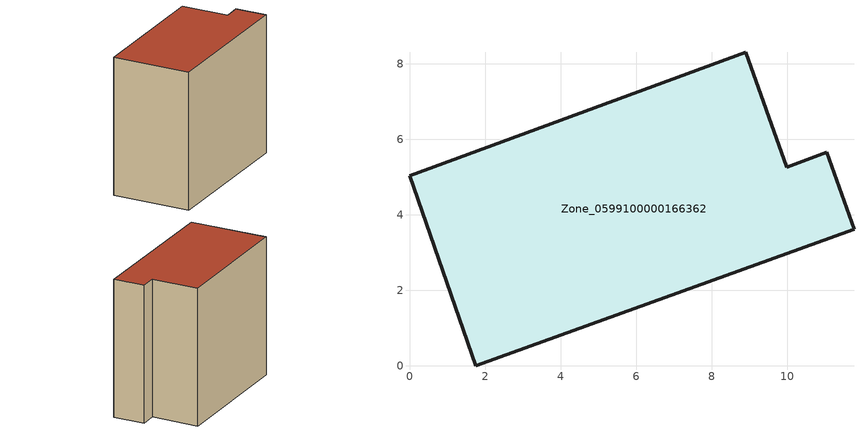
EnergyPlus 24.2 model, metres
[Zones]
Zone_0599100000166362
 floor ground (C_G): 1.76,0 0,5.03 8.91,8.31 9.99,5.26 11.05,5.66 11.77,3.62 z0
 wall outside (C_F): 1.76,0 11.77,3.62 11.05,5.66 9.99,5.26 8.91,8.31 0,5.03 1.76,0 z0:9.36
 roof outside (C_R): 0,5.03 1.76,0 11.77,3.62 11.05,5.66 9.99,5.26 8.91,8.31 z9.36
[BUILDING]
Pand.0599100000166362: North Axis=0; Terrain=City; Loads Convergence Tolerance Value=0.04; Temperature Convergence Tolerance Value=0.4; Solar Distribution=FullExterior; Maximum Number of Warmup Days=25; Minimum Number of Warmup Days=1
[Site:Location]
Rotterdam.The.Hague.AP_ZH_NLD Design_Conditions: Latitude=51.96; Longitude=4.45; Time Zone=1; Elevation=-4.5
[SITE:GROUNDTEMPERATURE:BUILDINGSURFACE]
18, 18, 18, 18, 18, 18, 18, 18, 18, 18, 18, 18
[MATERIAL] Thermal Absorptance=0.9; Solar Absorptance=0.7; Visible Absorptance=0.7
Name | Roughness | Thickness | Conductivity | Density | Specific Heat
G.TI.1946 | MediumSmooth | 0.15 | 1 | 540 | 1210
F.TI.1946 | Rough | 0.3 | 0.857143 | 1920 | 840
R.TI.1946 | MediumRough | 0.2 | 0.1 | 1500 | 1000
[CONSTRUCTION]
C_G: G.TI.1946
C_F: F.TI.1946
C_R: R.TI.1946
[ZONE]
Zone_0599100000166362: Type=1; Multiplier=1; Ceiling Height=Autocalculate; Volume=Autocalculate; Floor Area=autocalculate; Part of Total Floor Area=Yes
[ZONEINFILTRATION:DESIGNFLOWRATE]
Infil_Zone_0599100000166362: Zone or ZoneList or Space or SpaceList=Zone_0599100000166362; Schedule=AlwaysOn; Design Flow Rate Calculation Method=Flow/Area; Flow Rate per Floor Area=0.003; Constant Term Coefficient=1; Temperature Term Coefficient=0; Velocity Term Coefficient=0; Velocity Squared Term Coefficient=0
[HVACTEMPLATE:ZONE:IDEALLOADSAIRSYSTEM]
Zone_0599100000166362: Maximum Heating Supply Air Temperature=50; Minimum Cooling Supply Air Temperature=13; Maximum Heating Supply Air Humidity Ratio=0.0156; Minimum Cooling Supply Air Humidity Ratio=0.0077; Heating Limit=NoLimit; Cooling Limit=NoLimit; Dehumidification Control Type=ConstantSensibleHeatRatio; Cooling Sensible Heat Ratio=0.7; Dehumidification Setpoint=60; Humidification Control Type=None; Humidification Setpoint=30; Outdoor Air Method=None; Outdoor Air Flow Rate per Person=0.00944; Outdoor Air Flow Rate per Zone Floor Area=0; Outdoor Air Flow Rate per Zone=0; Demand Controlled Ventilation Type=None; Outdoor Air Economizer Type=NoEconomizer; Heat Recovery Type=None; Sensible Heat Recovery Effectiveness=0.7; Latent Heat Recovery Effectiveness=0.65
[ZONECONTROL:THERMOSTAT]
ThermostatControl_Zone_0599100000166362: Zone or ZoneList=Zone_0599100000166362; Control Type Schedule=DualSetpointControlType; Control 1=Thermostat_Zone_0599100000166362; Temperature Difference Between Cutout And Setpoint=0
[THERMOSTATSETPOINT:DUALSETPOINT]
Thermostat_Zone_0599100000166362: Heating Setpoint Temperature Schedule=HeatingSetpoint_Zone_0599100000166362; Cooling Setpoint Temperature Schedule=CoolingSetpoint_Zone_0599100000166362
[SCHEDULE:COMPACT]
HeatingSetpoint_Zone_0599100000166362: Through: 12/31, For: AllDays, Until: 24:00, 21
CoolingSetpoint_Zone_0599100000166362: Through: 12/31, For: AllDays, Until: 24:00, 24
DualSetpointControlType: Through: 12/31, For: AllDays, Until: 24:00, 4
AlwaysOn: Through: 12/31, For: AllDays, Until: 24:00, 1
